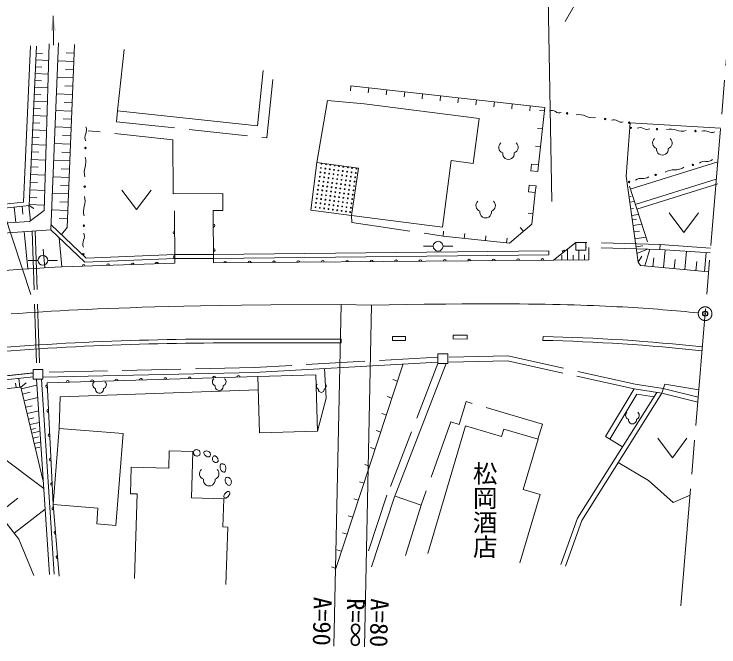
# Model space of a CAD drawing. Units: millimetres, scale not verified. Extents: x 40000 to 680000, y 20000 to 380000.
# Drawn here: x 502599 to 574778, y 265811 to 330584 of the extents above; entities that cross this region are included whole.
import ezdxf
from ezdxf.enums import TextEntityAlignment as Align

# ---------------------------------------------------------------- set-up
doc = ezdxf.new("R2010")
doc.units = ezdxf.units.MM
doc.header["$LTSCALE"] = 1000
doc.header["$PDMODE"] = 32
doc.header["$PDSIZE"] = 500
doc.linetypes.add('CHAIN', pattern=[18.5, 12, -1.5, 3.5, -1.5])
doc.linetypes.add('DASHED', pattern=[7.5, 6, -1.5])
for name, color, linetype, lineweight in [('M-BGD', 7, 'Continuous', 13), ('M-BMK', 2, 'CHAIN', 13), ('M-STR-HTXT', 7, 'Continuous', 13)]:
    doc.layers.add(name, color=color, linetype=linetype, lineweight=lineweight)
doc.layers.add('M-OTRS', color=6, linetype='Continuous')
doc.styles.add('@ＭＳ ゴシック', font='')
doc.styles.add('ＭＳ ゴシック', font='')
doc.styles.get('@ＭＳ ゴシック').set_extended_font_data('@MS Gothic')
doc.styles.get('ＭＳ ゴシック').set_extended_font_data('MS Gothic')

# ---------------------------------------------------------------- blocks, each defined once
blk = doc.blocks.new('畑')
at = {"color": 7, "linetype": 'Continuous', "lineweight": 13}
for p, q in [((-1.5, 2), (0, 0)), ((0, 0), (1.5, 2))]:
    blk.add_line(p, q, dxfattribs=at)
blk = doc.blocks.new('園庭')
at = {"color": 7, "linetype": 'Continuous', "lineweight": 13}
for centre, start, end in [((-0.4, 0.4), 131.41945, 251.14243), ((0.4, 0.4), 288.85757, 48.58055), ((0, -0.25), 172.14016, 7.85984)]:
    blk.add_arc(centre, 0.6, start, end, dxfattribs=at)
blk = doc.blocks.new('filled_arrow')
at = {"color": 0, "linetype": 'Continuous', "lineweight": -2}
blk.add_solid([(7.5, 1.25), (0, 0), (7.5, -1.25)], dxfattribs=at)
blk = doc.blocks.new('open_arrow')
at = {"color": 0, "linetype": 'Continuous', "lineweight": -2}
blk.add_lwpolyline([(7.5, 1.25), (0, 0), (7.5, -1.25)], dxfattribs=at)

msp = doc.modelspace()

# ---------------------------------------------------------------- linework, layer by layer
at = {"layer": 'M-BGD'}
for p, q in [((559969, 331442), (559038, 329833)), ((506592, 330399), (506650, 327400)), ((503548, 311326), (504284, 327343)), ((504133, 310984), (504884, 327315)), ((505672, 310487), (506198, 327531)), ((506353, 308502), (507136, 327635)), ((508019, 308741), (508769, 327456)), ((504850, 326573), (505508, 326542)), ((508735, 326585), (507915, 326618)), ((513867, 326949), (513193, 320697)), ((504818, 325888), (506145, 325827)), ((508701, 325740), (507061, 325806)), ((504786, 325195), (505455, 325164)), ((508667, 324895), (507847, 324928)), ((504754, 324500), (506102, 324438)), ((508633, 324049), (506992, 324115)), ((504722, 323796), (505401, 323764)), ((504690, 323090), (506059, 323027)), ((508599, 323203), (507778, 323236)), ((537092, 323235), (537036, 322738)), ((537092, 323235), (556951, 321009)), ((538928, 323029), (538872, 322532)), ((540764, 322823), (540709, 322326)), ((504657, 322375), (505347, 322343)), ((508565, 322357), (506923, 322422)), ((542601, 322617), (542545, 322120)), ((544437, 322412), (544382, 321915)), ((546274, 322206), (546218, 321709)), ((548110, 322000), (548055, 321503)), ((504624, 321659), (506015, 321595)), ((508531, 321510), (507710, 321542)), ((534679, 321736), (533616, 315401)), ((534679, 321736), (538439, 321388)), ((549947, 321794), (549891, 321297)), ((551783, 321588), (551728, 321091)), ((553620, 321383), (553564, 320886)), ((504590, 320933), (505291, 320900)), ((508497, 320662), (506853, 320728)), ((513193, 320697), (513071, 319571)), ((555456, 321177), (555401, 320680)), ((556951, 321009), (556296, 315158)), ((556913, 320668), (556416, 320723)), ((504557, 320205), (505970, 320140)), ((508463, 319815), (507641, 319848)), ((504523, 319468), (505235, 319435)), ((508429, 318967), (506784, 319033)), ((565677, 319471), (574948, 318913)), ((504489, 318730), (505924, 318664)), ((556707, 318831), (556210, 318887)), ((504455, 317981), (505178, 317948)), ((508395, 318119), (507572, 318152)), ((504420, 317231), (505878, 317164)), ((508361, 317270), (506715, 317336)), ((556502, 316995), (556005, 317050)), ((504385, 316471), (505120, 316437)), ((508327, 316421), (507503, 316454)), ((504350, 315710), (505831, 315642)), ((508293, 315572), (506645, 315638)), ((565703, 312679), (574660, 315459)), ((504315, 314938), (505061, 314904)), ((508259, 314722), (507434, 314755)), ((504279, 314165), (505784, 314096)), ((566505, 305205), (565282, 313987)), ((504243, 313381), (505001, 313347)), ((508224, 313872), (506575, 313938)), ((566213, 311097), (574512, 313672)), ((504207, 312597), (505735, 312526)), ((508190, 313021), (507365, 313055)), ((566367, 310621), (574660, 313195)), ((508156, 312171), (506506, 312237)), ((555978, 312317), (555618, 309099)), ((565573, 311896), (565798, 311928)), ((486177, 309542), (503548, 311326)), ((504138, 311103), (505678, 311032)), ((504170, 311801), (504941, 311765)), ((508122, 311320), (507296, 311353)), ((565652, 311329), (566117, 311394)), ((486225, 309145), (504133, 310984)), ((502620, 310829), (502781, 309261)), ((503412, 310910), (503494, 310113)), ((504118, 310983), (504281, 309388)), ((504133, 310984), (504629, 310675)), ((504161, 309355), (505672, 310487)), ((508088, 310468), (506436, 310534)), ((519075, 305075), (519038, 310445)), ((522998, 310480), (523980, 310487)), ((523036, 305111), (522998, 310480)), ((565746, 310655), (566026, 310694)), ((537163, 309977), (537185, 309245)), ((555735, 310150), (555239, 310205)), ((565842, 309968), (566546, 310066)), ((486871, 308183), (504161, 309355)), ((506374, 309032), (509994, 305606)), ((508054, 309616), (507227, 309649)), ((555618, 309099), (553332, 307135)), ((565904, 309523), (566354, 309586)), ((565983, 308957), (566863, 309079)), ((486980, 307188), (506353, 308502)), ((503991, 304500), (503624, 308317)), ((506353, 308502), (509844, 305198)), ((507455, 308010), (508019, 308741)), ((546535, 307856), (546588, 308354)), ((554765, 308366), (554439, 308746)), ((566076, 308282), (566636, 308360)), ((507497, 304718), (507211, 307689)), ((553332, 307135), (546535, 307856)), ((548704, 307626), (548757, 308123)), ((550873, 307396), (550926, 307893)), ((553042, 307165), (553095, 307663)), ((566172, 307595), (567292, 307751)), ((545523, 306830), (544523, 306830)), ((546523, 306830), (547523, 306830)), ((557838, 305411), (560134, 307215)), ((561134, 307215), (560134, 307215)), ((560134, 307215), (560134, 306415)), ((561134, 306415), (561134, 307215)), ((566286, 306778), (566977, 306874)), ((568764, 306987), (568731, 306488)), ((568764, 306987), (573926, 306637)), ((505763, 304617), (505579, 306526)), ((523030, 305968), (557355, 306344)), ((557355, 306344), (557360, 305944)), ((559287, 305424), (559277, 306542)), ((560134, 306415), (561134, 306415)), ((560436, 305434), (560428, 306417)), ((561465, 306705), (561445, 305443)), ((566381, 306096), (567480, 306525)), ((567206, 304805), (567701, 306519)), ((568731, 306488), (573885, 306139)), ((569099, 304630), (569268, 306452)), ((571302, 304426), (571475, 306302)), ((573296, 304242), (573472, 306145)), ((505046, 305380), (504046, 305380)), ((506046, 305380), (507046, 305380)), ((509844, 305198), (519072, 305572)), ((509994, 305606), (519069, 305973)), ((523033, 305568), (557360, 305944)), ((523036, 305111), (557838, 305411)), ((557838, 305411), (561445, 305443)), ((558707, 305419), (558703, 305918)), ((559862, 305429), (559858, 305923)), ((561006, 305439), (561002, 305928)), ((566505, 305205), (566875, 305793)), ((568024, 304729), (568107, 305627)), ((570199, 304528), (570285, 305453)), ((507497, 304718), (519075, 305075)), ((566736, 304848), (566505, 305205)), ((566736, 304848), (573724, 304203)), ((572429, 304322), (572517, 305274)), ((541338, 297584), (542690, 297584)), ((541338, 297584), (541338, 297184)), ((542690, 297584), (542690, 297184)), ((547570, 297734), (547564, 297334)), ((547570, 297734), (549013, 297710)), ((549013, 297710), (549006, 297310)), ((556759, 297184), (556768, 297584)), ((523918, 297321), (536082, 297321)), ((523918, 296921), (536082, 296921)), ((536082, 297321), (536082, 296921)), ((541338, 297184), (542690, 297184)), ((547564, 297334), (549006, 297310)), ((547004, 295821), (546004, 295821)), ((546004, 295821), (546004, 294821)), ((547004, 294821), (547004, 295821)), ((546004, 294972), (527194, 293911)), ((542442, 294771), (535563, 273850)), ((546862, 294821), (541538, 281069)), ((546004, 294821), (547004, 294821)), ((505550, 294207), (504550, 294207)), ((504550, 294207), (504550, 293207)), ((505550, 293207), (505550, 294207)), ((527194, 293911), (505550, 293424)), ((534555, 291279), (534388, 294317)), ((503196, 292391), (503096, 293299)), ((504550, 293207), (505550, 293207)), ((504903, 293207), (506216, 273211)), ((505404, 293207), (506715, 273244)), ((527547, 293495), (505973, 292853)), ((541869, 293027), (541394, 293184)), ((503296, 292402), (493873, 291359)), ((502796, 292347), (502747, 292790)), ((503296, 292402), (503837, 292850)), ((505588, 282771), (503296, 292402)), ((503336, 292236), (504942, 292619)), ((505973, 292853), (506600, 280379)), ((569236, 292701), (568919, 291786)), ((572719, 292128), (569236, 292701)), ((503467, 291685), (504244, 291870)), ((527587, 292125), (507306, 291399)), ((568424, 291861), (560301, 278979)), ((568919, 291786), (560753, 278758)), ((566102, 292212), (563164, 287345)), ((566357, 291668), (563592, 287086)), ((568919, 291786), (566102, 292212)), ((568133, 291399), (566357, 291668)), ((572614, 290864), (568919, 291786)), ((572656, 291369), (569084, 292262)), ((503630, 291001), (505026, 291334)), ((507306, 291399), (507215, 288170)), ((533682, 287881), (534555, 291279)), ((541296, 291284), (540821, 291440)), ((503788, 290338), (504434, 290492)), ((503943, 289685), (505116, 289964)), ((540723, 289541), (540248, 289697)), ((493692, 288893), (503096, 276823)), ((504078, 289118), (504621, 289247)), ((504211, 288560), (505193, 288794)), ((504326, 288075), (504781, 288183)), ((504416, 287698), (505252, 287897)), ((504538, 287185), (505081, 287314)), ((540149, 287797), (539674, 287954)), ((563164, 287345), (564915, 286296)), ((504671, 286627), (505325, 286782)), ((504786, 286142), (505241, 286250)), ((539576, 286054), (539101, 286210)), ((539003, 284311), (538528, 284467)), ((538430, 282567), (537955, 282723)), ((501014, 279495), (502978, 281025)), ((537856, 280824), (537381, 280980)), ((541538, 281069), (539212, 274011)), ((506600, 280379), (507225, 273045)), ((502611, 277446), (505776, 279912)), ((537283, 279081), (536808, 279237)), ((560301, 278979), (558598, 274236)), ((560753, 278758), (559069, 274067)), ((536710, 277337), (536235, 277493)), ((503096, 276823), (504620, 273134)), ((536137, 275594), (535662, 275750)), ((535563, 273850), (535088, 274007))]:
    msp.add_line(p, q, dxfattribs=at)
at = {"layer": 'M-BGD', "linetype": 'CHAIN'}
msp.add_line((570880, 270023), (575855, 329816), dxfattribs=at)
at = {"layer": 'M-BGD', "linetype": 'DASHED'}
for p, q in [((565282, 313987), (565677, 319471)), ((518867, 317723), (510187, 318652)), ((518906, 312180), (518867, 317723)), ((533616, 315401), (532994, 310528)), ((567450, 307260), (565282, 313987)), ((523968, 312216), (518906, 312180)), ((523980, 310487), (523968, 312216)), ((532994, 310528), (537163, 309977)), ((537185, 309249), (546535, 307856)), ((504455, 308373), (504907, 294207)), ((504755, 308393), (505207, 294207)), ((568764, 306987), (561134, 307215)), ((568731, 306488), (561134, 306715)), ((519069, 305973), (523030, 305968)), ((519072, 305572), (523033, 305568)), ((546004, 295472), (527175, 294411)), ((553169, 295590), (547004, 295465)), ((566193, 292704), (553169, 295590)), ((546004, 294821), (540785, 281338)), ((553119, 295089), (547004, 294965)), ((566102, 292212), (553119, 295089)), ((527175, 294411), (505550, 293924)), ((569084, 292262), (566193, 292704)), ((505637, 282037), (494309, 290474)), ((567563, 282853), (564458, 284670)), ((570110, 280587), (567563, 282853)), ((540785, 281338), (538453, 274261)), ((571822, 281341), (570110, 280587))]:
    msp.add_line(p, q, dxfattribs=at)
for points in [[(513071, 319571), (528468, 317912), (529195, 324724)], [(556248, 287077), (556702, 288612), (548884, 290926), (548189, 288578), (547314, 288837), (544278, 280303)]]:
    msp.add_lwpolyline(points, dxfattribs=at)
at = {"layer": 'M-BGD'}
for points in [[(513193, 320697), (527512, 319154), (528121, 324801)], [(537163, 309977), (546480, 308791), (547345, 315590), (549629, 315300), (550213, 319890), (538439, 321388)], [(533616, 315401), (537867, 314799), (537163, 309977)], [(554403, 274408), (556478, 281417), (554731, 281934), (556253, 287075), (552755, 288111), (552528, 287344), (548839, 288436), (544971, 275373)], [(524299, 272181), (524472, 278078), (523978, 278093), (524063, 280962), (520763, 281059), (520902, 285814), (518485, 285885), (518433, 284090), (514589, 284203), (514509, 281486), (515196, 281465), (514941, 272817)], [(542694, 275170), (544278, 280303), (541611, 281256)]]:
    msp.add_lwpolyline(points, dxfattribs=at)
for points in [[(556218, 314462), (556296, 315158), (555600, 315236), (555523, 314540)], [(555978, 312317), (556056, 313013), (555360, 313091), (555282, 312395)], [(527547, 293495), (533515, 293668), (533682, 287881), (527715, 287708)], [(507215, 288170), (506600, 280379), (511184, 280018), (511057, 278401), (513029, 278246), (513771, 287653)], [(521055, 285907), (521101, 285946), (521159, 285975), (521223, 285993), (521291, 286001), (521359, 285999), (521425, 285985), (521485, 285961), (521536, 285927), (521578, 285878), (521611, 285819), (521634, 285751), (521646, 285680), (521647, 285608), (521636, 285539), (521613, 285477), (521576, 285426), (521526, 285387), (521465, 285361), (521398, 285348), (521326, 285346), (521255, 285356), (521187, 285376), (521125, 285406), (521075, 285446), (521038, 285492), (521011, 285548), (520993, 285609), (520985, 285675), (520986, 285740), (520998, 285802), (521021, 285859)], [(522037, 285746), (522079, 285805), (522144, 285843), (522226, 285862), (522317, 285864), (522411, 285849), (522500, 285820), (522578, 285779), (522638, 285726), (522671, 285675), (522692, 285612), (522702, 285543), (522700, 285472), (522688, 285404), (522663, 285344), (522627, 285296), (522578, 285265), (522486, 285253), (522386, 285273), (522284, 285321), (522189, 285390), (522109, 285473), (522052, 285565), (522025, 285658)], [(523039, 285345), (523085, 285362), (523133, 285363), (523184, 285352), (523234, 285330), (523283, 285300), (523328, 285264), (523368, 285225), (523400, 285185), (523431, 285136), (523458, 285080), (523479, 285019), (523493, 284957), (523498, 284896), (523492, 284838), (523473, 284787), (523440, 284744), (523392, 284712), (523333, 284694), (523269, 284690), (523202, 284698), (523136, 284716), (523075, 284744), (523021, 284780), (522979, 284824), (522946, 284883), (522923, 284953), (522912, 285028), (522913, 285105), (522926, 285179), (522951, 285247), (522989, 285304)], [(523741, 284483), (523774, 284517), (523816, 284539), (523866, 284550), (523920, 284552), (523976, 284545), (524030, 284531), (524080, 284510), (524122, 284483), (524172, 284435), (524211, 284376), (524240, 284310), (524260, 284239), (524271, 284164), (524275, 284088), (524272, 284013), (524263, 283942), (524254, 283900), (524241, 283856), (524225, 283811), (524205, 283769), (524180, 283732), (524152, 283703), (524119, 283685), (524082, 283681), (523978, 283714), (523884, 283785), (523805, 283884), (523743, 284003), (523702, 284131), (523686, 284260), (523698, 284381)], [(524263, 282659), (524241, 282719), (524225, 282785), (524216, 282854), (524216, 282924), (524225, 282990), (524246, 283051), (524278, 283102), (524323, 283140), (524380, 283162), (524443, 283168), (524509, 283158), (524576, 283135), (524640, 283102), (524697, 283060), (524746, 283012), (524784, 282959), (524816, 282886), (524837, 282802), (524846, 282712), (524842, 282622), (524824, 282536), (524793, 282460), (524746, 282399), (524684, 282358), (524623, 282345), (524560, 282355), (524499, 282382), (524439, 282424), (524384, 282477), (524335, 282536), (524294, 282598)], [(524122, 281075), (524095, 281116), (524081, 281164), (524080, 281216), (524088, 281272), (524104, 281327), (524126, 281381), (524153, 281431), (524182, 281476), (524226, 281529), (524280, 281585), (524340, 281637), (524405, 281682), (524470, 281715), (524534, 281731), (524593, 281726), (524643, 281696), (524685, 281632), (524694, 281556), (524677, 281473), (524639, 281386), (524585, 281301), (524521, 281221), (524452, 281151), (524383, 281095), (524354, 281077), (524321, 281061), (524285, 281049), (524248, 281042), (524212, 281040), (524178, 281044), (524148, 281055)]]:
    msp.add_lwpolyline(points, close=True, dxfattribs=at)
for centre, radius in [((534031, 314831), 45), ((534094, 315277), 45), ((534476, 314768), 45), ((534539, 315214), 45), ((534922, 314705), 45), ((534985, 315151), 45), ((535430, 315088), 45), ((535876, 315025), 45), ((536321, 314962), 45), ((536767, 314899), 45), ((537212, 314836), 45), ((537658, 314772), 45), ((533904, 313940), 45), ((533967, 314386), 45), ((534413, 314323), 45), ((534859, 314260), 45), ((535304, 314197), 45), ((535367, 314642), 45), ((535750, 314134), 45), ((535813, 314579), 45), ((536195, 314071), 45), ((536258, 314516), 45), ((536641, 314007), 45), ((536704, 314453), 45), ((537086, 313944), 45), ((537149, 314390), 45), ((537595, 314327), 45), ((533841, 313495), 45), ((534287, 313432), 45), ((534350, 313877), 45), ((534732, 313369), 45), ((534796, 313814), 45), ((535178, 313306), 45), ((535241, 313751), 45), ((535624, 313242), 45), ((535687, 313688), 45), ((536132, 313625), 45), ((536578, 313562), 45), ((537023, 313499), 45), ((537469, 313436), 45), ((537532, 313881), 45), ((533715, 312604), 45), ((533778, 313049), 45), ((534161, 312540), 45), ((534224, 312986), 45), ((534669, 312923), 45), ((535115, 312860), 45), ((535561, 312797), 45), ((536006, 312734), 45), ((536069, 313179), 45), ((536452, 312671), 45), ((536515, 313116), 45), ((536897, 312608), 45), ((536960, 313053), 45), ((537343, 312545), 45), ((537406, 312990), 45), ((533652, 312158), 45), ((534098, 312095), 45), ((534543, 312032), 45), ((534606, 312477), 45), ((534989, 311969), 45), ((535052, 312414), 45), ((535434, 311906), 45), ((535498, 312351), 45), ((535880, 311843), 45), ((535943, 312288), 45), ((536326, 311780), 45), ((536389, 312225), 45), ((536834, 312162), 45), ((537280, 312099), 45), ((533526, 311267), 45), ((533589, 311712), 45), ((533972, 311204), 45), ((534035, 311649), 45), ((534417, 311141), 45), ((534480, 311586), 45), ((534863, 311078), 45), ((534926, 311523), 45), ((535371, 311460), 45), ((535817, 311397), 45), ((536263, 311334), 45), ((536708, 311271), 45), ((536771, 311717), 45), ((537154, 311208), 45), ((537217, 311654), 45), ((533463, 310821), 45), ((533909, 310758), 45), ((534354, 310695), 45), ((534800, 310632), 45), ((535245, 310569), 45), ((535308, 311015), 45), ((535691, 310506), 45), ((535754, 310952), 45), ((536136, 310443), 45), ((536199, 310889), 45), ((536582, 310380), 45), ((536645, 310826), 45), ((537091, 310762), 45), ((537028, 310317), 45), ((546023, 306830), 500), ((505546, 305380), 500)]:
    msp.add_circle(centre, radius, dxfattribs=at)
for centre, radius, start, end in [((557648, 320076), 650, 53.71868, 109.31831), ((558417, 321124), 650, 233.71868, 289.31831), ((559232, 320421), 75, 360, 180), ((559232, 320421), 75, 180, 360), ((560417, 318597), 1704, 64.45697, 98.58003), ((561886, 321672), 1704, 244.45697, 278.58003), ((563130, 319840), 75, 360, 180), ((563130, 319840), 75, 180, 360), ((564003, 319128), 650, 53.71868, 109.31831), ((509115, 318698), 901, 335.3234, 22.40206), ((564772, 320176), 650, 233.71868, 289.31831), ((565586, 319473), 75, 360, 180), ((565586, 319473), 75, 180, 360), ((510753, 317946), 901, 155.3234, 202.40206), ((565741, 318935), 75, 360, 180), ((565741, 318935), 75, 180, 360), ((566697, 318199), 764, 61.66165, 112.86258), ((567423, 319544), 764, 241.66165, 292.86258), ((568430, 318806), 75, 360, 180), ((568430, 318806), 75, 180, 360), ((569850, 317107), 1704, 70.20058, 104.32365), ((571005, 320314), 1704, 250.20058, 284.32365), ((572374, 318618), 75, 360, 180), ((572374, 318618), 75, 180, 360), ((573331, 317882), 764, 61.66165, 112.86258), ((574056, 319227), 764, 241.66165, 292.86258), ((509905, 316883), 75, 360, 180), ((509905, 316883), 75, 180, 360), ((508247, 315457), 1704, 341.8012, 15.92426), ((573318, 314686), 836, 80.54546, 129.45156), ((573593, 316336), 836, 260.54546, 309.45156), ((511485, 314393), 1704, 161.8012, 195.92426), ((570292, 316350), 1704, 267.93698, 302.06004), ((572118, 315153), 75, 360, 180), ((572118, 315153), 75, 180, 360), ((568299, 314129), 75, 360, 180), ((568299, 314129), 75, 180, 360), ((570169, 312944), 1704, 87.93698, 122.06004), ((565580, 313401), 75, 360, 180), ((565580, 313401), 75, 180, 360), ((566780, 312934), 836, 80.54546, 129.45156), ((567054, 314584), 836, 260.54546, 309.45156), ((509827, 312925), 75, 360, 180), ((509827, 312925), 75, 180, 360), ((508168, 311458), 1704, 341.8012, 15.92426), ((511406, 310394), 1704, 161.8012, 195.92426), ((509747, 308926), 75, 360, 180), ((523009, 308934), 150, 270.40346, 90.40346), ((509747, 308926), 75, 180, 360), ((519053, 308218), 150, 90.40346, 270.40346), ((508899, 307821), 901, 335.3234, 22.40206), ((510537, 307068), 901, 155.3234, 202.40206), ((509689, 306005), 75, 360, 180), ((523027, 306434), 150, 270.40346, 90.40346), ((558918, 306260), 150, 38.14761, 218.14761), ((509689, 306005), 75, 180, 360), ((519071, 305718), 150, 90.40346, 270.40346), ((531712, 305186), 150, 0.49445, 180.49445), ((534212, 305208), 150, 0.49445, 180.49445), ((536712, 305229), 150, 0.49445, 180.49445), ((539212, 305251), 150, 0.49445, 180.49445), ((541712, 305272), 150, 0.49445, 180.49445), ((544212, 305294), 150, 0.49445, 180.49445), ((546712, 305315), 150, 0.49445, 180.49445), ((549212, 305337), 150, 0.49445, 180.49445), ((551712, 305359), 150, 0.49445, 180.49445), ((554212, 305380), 150, 0.49445, 180.49445), ((556711, 305402), 150, 0.49445, 180.49445), ((520787, 62054), 243028, 93.13474, 103.39921), ((509722, 304787), 150, 1.7691, 181.7691), ((512221, 304864), 150, 1.7691, 181.7691), ((514720, 304941), 150, 1.7691, 181.7691), ((517219, 305018), 150, 1.7691, 181.7691), ((524213, 305121), 150, 0.49445, 180.49445), ((526713, 305143), 150, 0.49445, 180.49445), ((529212, 305164), 150, 0.49445, 180.49445), ((552626, 108766), 188863, 83.78139, 88.74336), ((523865, 4887), 292434, 89.9895, 95.8992), ((523865, 4887), 292034, 89.9895, 95.89694), ((552626, 108766), 188463, 83.77828, 88.74336), ((538406, -55781), 350861, 95.53736, 102.15877), ((508089, 292916), 150, 1.70346, 181.70346), ((510587, 292990), 150, 1.70346, 181.70346), ((513086, 293065), 150, 1.70346, 181.70346), ((515585, 293139), 150, 1.70346, 181.70346), ((518084, 293213), 150, 1.70346, 181.70346), ((520583, 293287), 150, 1.70346, 181.70346), ((523082, 293362), 150, 1.70346, 181.70346), ((525581, 293436), 150, 1.70346, 181.70346), ((505992, 292470), 150, 92.87842, 272.87842), ((506118, 289973), 150, 92.87842, 272.87842), ((506243, 287476), 150, 92.87842, 272.87842), ((506369, 284979), 150, 92.87842, 272.87842), ((506494, 282483), 150, 92.87842, 272.87842), ((506634, 279987), 150, 94.86819, 274.86819), ((506846, 277496), 150, 94.86819, 274.86819), ((507058, 275005), 150, 94.86819, 274.86819)]:
    msp.add_arc(centre, radius, start, end, dxfattribs=at)
at = {"layer": 'M-BGD', "linetype": 'DASHED'}
msp.add_arc((538406, -55781), 351261, 95.53104, 102.15908, dxfattribs=at)
at = {"layer": 'M-BMK'}
msp.add_line((536091, 300869), (539217, 300803), dxfattribs=at)
for points in [[(536091, 300869), (528886, 300815), (525901, 300783), (523611, 300750), (521680, 300717), (519980, 300683), (518442, 300647), (517028, 300610), (515713, 300571), (514477, 300531), (513308, 300490), (512197, 300447), (511135, 300402), (510117, 300357), (509137, 300310), (508192, 300262), (507278, 300212), (506393, 300162), (505533, 300110), (504697, 300057), (503882, 300003), (503089, 299948), (502314, 299892)], [(539226, 300803), (544580, 300882), (546798, 300907), (548499, 300921), (549934, 300928), (551198, 300931), (552341, 300930), (553391, 300925), (554369, 300918), (555288, 300909), (556157, 300897), (556983, 300884), (557773, 300868), (558530, 300851), (559258, 300832), (559961, 300812), (560641, 300791), (561300, 300768), (561939, 300744), (562561, 300718), (563167, 300691), (563757, 300663), (564334, 300635), (564898, 300604), (565449, 300573), (565989, 300541), (566518, 300508), (567037, 300474), (567546, 300439), (568047, 300403), (568538, 300367), (569022, 300329), (569497, 300290), (569965, 300251), (570426, 300211), (570880, 300170), (571327, 300128), (571768, 300085), (572203, 300042), (572632, 299998), (572671, 299994)]]:
    msp.add_lwpolyline(points, dxfattribs=at)
msp.add_circle((573367, 299919), 700, dxfattribs=at)
at = {"layer": 'M-OTRS'}
msp.add_point((573367, 299919), dxfattribs=at)
at = {"layer": 'M-STR-HTXT'}
for p, q in [((557682, 311409), (557268, 332681)), ((535356, 265876), (536091, 300869)), ((538481, 265811), (539217, 300803))]:
    msp.add_line(p, q, dxfattribs=at)
msp.add_lwpolyline([(504315, 301884), (496937, 324180), (477709, 324180)], dxfattribs=at)

# ---------------------------------------------------------------- block references
at = {"layer": 'M-BGD'}
for name, p, xscale, yscale, rotation in [('filled_arrow', (506592, 330399), 200, 200, 271.1), ('園庭', (534057, 292292), 500, 500, 1e-05)]:
    msp.add_blockref(name, p, dxfattribs=dict(at, xscale=xscale, yscale=yscale, rotation=rotation))
for name, p, xscale, yscale in [('園庭', (568988, 316991), 1000, 1000), ('園庭', (553228, 316553), 1000, 1000), ('畑', (515141, 310570), 1000, 1000), ('園庭', (550893, 310570), 1000, 1000), ('畑', (571177, 308235), 1000, 1000), ('園庭', (523605, 292657), 700, 700), ('園庭', (511347, 292365), 700, 700), ('園庭', (565924, 289228), 700, 700), ('畑', (570010, 285178), 1000, 1000), ('園庭', (522583, 283135), 1000, 1000)]:
    msp.add_blockref(name, p, dxfattribs=dict(at, xscale=xscale, yscale=yscale))
at = {"layer": 'M-STR-HTXT', "rotation": 108.3}
msp.add_blockref('open_arrow', (504315, 301884), dxfattribs=at)

# ---------------------------------------------------------------- texts
at = {"layer": 'M-BGD', "style": '@ＭＳ ゴシック'}
msp.add_text('松岡酒店', height=1833, rotation=270, dxfattribs=at).set_placement((549343, 279820), align=Align.BOTTOM_CENTER)
at = {"layer": 'M-STR-HTXT', "style": 'ＭＳ ゴシック'}
for s, rotation, p in [('A=90', 268.796, (532633, 265957)), ('A=80', 268.78, (538481, 265811)), ('R=∞', 268.78, (536042, 265837))]:
    msp.add_text(s, height=1833, rotation=rotation, dxfattribs=at).set_placement(p, align=Align.BOTTOM_RIGHT)

doc.saveas('drawing.dxf')
